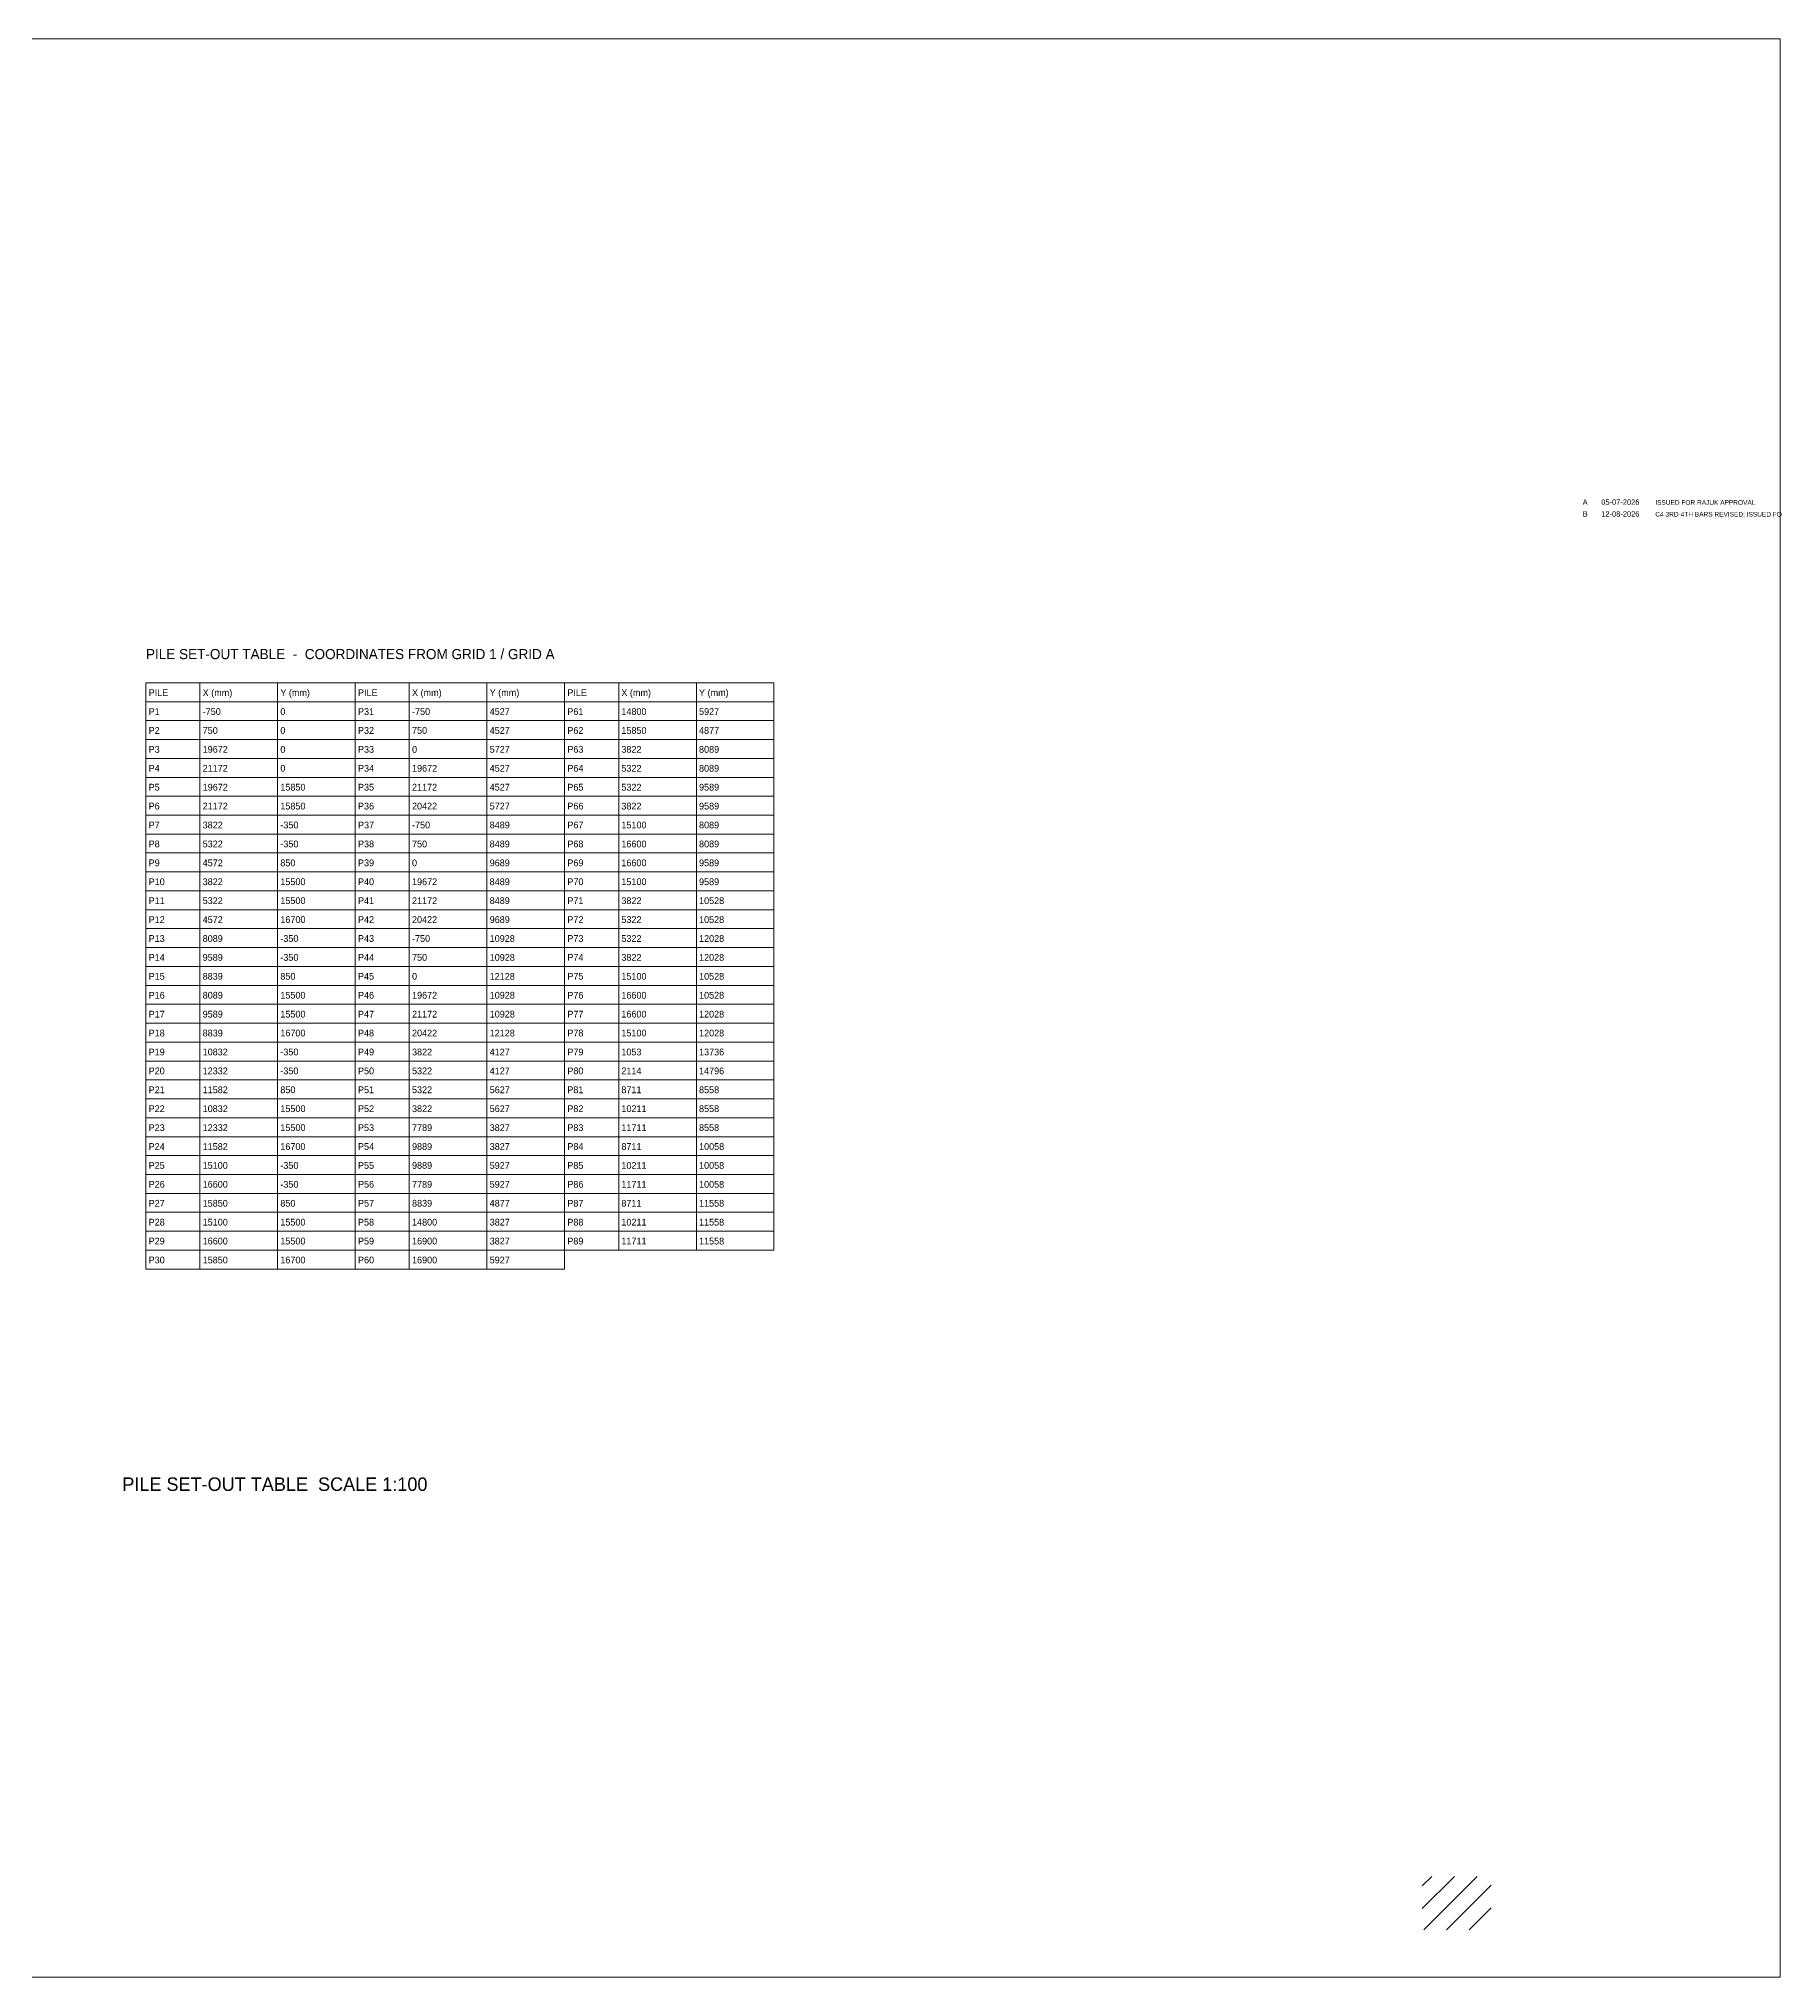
# Model space of a CAD drawing. Extents: x 1000 to 741800, y -207200 to 58400.
# Drawn here: x 407926 to 459500, y 1000 to 58400 of the extents above; entities that cross this region are included whole.
import ezdxf

# ---------------------------------------------------------------- set-up
doc = ezdxf.new("R2010")
doc.units = 0
doc.layers.get('0').update_dxf_attribs({"lineweight": 0, "plot": 0})
for name, color, linetype, lineweight, plot in [('Hatch', 9, 'Continuous', 0, False), ('Sheet', 7, 'Continuous', 0, False), ('Text-1', 7, 'Continuous', 0, False), ('TITLE', 7, 'Continuous', 0, False)]:
    doc.layers.add(name, color=color, linetype=linetype, lineweight=lineweight, plot=plot)

msp = doc.modelspace()

# ---------------------------------------------------------------- hatches: boundary and pattern name
at = {"layer": 'Hatch'}
h = msp.add_hatch(dxfattribs=at)
h.set_pattern_fill('ANSI31', color=256, scale=150)
h.paths.add_polyline_path([(448900, 2400), (450942, 2400), (450942, 3985), (448900, 3985)])

# ---------------------------------------------------------------- linework, layer by layer
for p, q in [((411100, 39330), (417300, 39330)), ((411100, 39330), (411100, 21970)), ((412700, 39330), (412700, 21970)), ((415000, 39330), (415000, 21970)), ((417300, 39330), (417300, 21970)), ((417300, 39330), (423500, 39330)), ((417300, 39330), (417300, 21970)), ((418900, 39330), (418900, 21970)), ((421200, 39330), (421200, 21970)), ((423500, 39330), (423500, 21970)), ((423500, 39330), (429700, 39330)), ((423500, 39330), (423500, 22530)), ((425100, 39330), (425100, 22530)), ((427400, 39330), (427400, 22530)), ((429700, 39330), (429700, 22530)), ((411100, 38770), (417300, 38770)), ((417300, 38770), (423500, 38770)), ((423500, 38770), (429700, 38770)), ((411100, 38210), (417300, 38210)), ((417300, 38210), (423500, 38210)), ((423500, 38210), (429700, 38210)), ((411100, 37650), (417300, 37650)), ((417300, 37650), (423500, 37650)), ((423500, 37650), (429700, 37650)), ((411100, 37090), (417300, 37090)), ((417300, 37090), (423500, 37090)), ((423500, 37090), (429700, 37090)), ((411100, 36530), (417300, 36530)), ((417300, 36530), (423500, 36530)), ((423500, 36530), (429700, 36530)), ((411100, 35970), (417300, 35970)), ((417300, 35970), (423500, 35970)), ((423500, 35970), (429700, 35970)), ((411100, 35410), (417300, 35410)), ((417300, 35410), (423500, 35410)), ((423500, 35410), (429700, 35410)), ((411100, 34850), (417300, 34850)), ((417300, 34850), (423500, 34850)), ((423500, 34850), (429700, 34850)), ((411100, 34290), (417300, 34290)), ((417300, 34290), (423500, 34290)), ((423500, 34290), (429700, 34290)), ((411100, 33730), (417300, 33730)), ((417300, 33730), (423500, 33730)), ((423500, 33730), (429700, 33730)), ((411100, 33170), (417300, 33170)), ((417300, 33170), (423500, 33170)), ((423500, 33170), (429700, 33170)), ((411100, 32610), (417300, 32610)), ((417300, 32610), (423500, 32610)), ((423500, 32610), (429700, 32610)), ((411100, 32050), (417300, 32050)), ((417300, 32050), (423500, 32050)), ((423500, 32050), (429700, 32050)), ((411100, 31490), (417300, 31490)), ((417300, 31490), (423500, 31490)), ((423500, 31490), (429700, 31490)), ((411100, 30930), (417300, 30930)), ((417300, 30930), (423500, 30930)), ((423500, 30930), (429700, 30930)), ((411100, 30370), (417300, 30370)), ((417300, 30370), (423500, 30370)), ((423500, 30370), (429700, 30370)), ((411100, 29810), (417300, 29810)), ((417300, 29810), (423500, 29810)), ((423500, 29810), (429700, 29810)), ((411100, 29250), (417300, 29250)), ((417300, 29250), (423500, 29250)), ((423500, 29250), (429700, 29250)), ((411100, 28690), (417300, 28690)), ((411100, 28130), (417300, 28130)), ((417300, 28690), (423500, 28690)), ((417300, 28130), (423500, 28130)), ((423500, 28690), (429700, 28690)), ((423500, 28130), (429700, 28130)), ((411100, 27570), (417300, 27570)), ((417300, 27570), (423500, 27570)), ((423500, 27570), (429700, 27570)), ((411100, 27010), (417300, 27010)), ((417300, 27010), (423500, 27010)), ((423500, 27010), (429700, 27010)), ((411100, 26450), (417300, 26450)), ((417300, 26450), (423500, 26450)), ((423500, 26450), (429700, 26450)), ((411100, 25890), (417300, 25890)), ((417300, 25890), (423500, 25890)), ((423500, 25890), (429700, 25890)), ((411100, 25330), (417300, 25330)), ((417300, 25330), (423500, 25330)), ((423500, 25330), (429700, 25330)), ((411100, 24770), (417300, 24770)), ((417300, 24770), (423500, 24770)), ((423500, 24770), (429700, 24770)), ((411100, 24210), (417300, 24210)), ((417300, 24210), (423500, 24210)), ((423500, 24210), (429700, 24210)), ((411100, 23650), (417300, 23650)), ((417300, 23650), (423500, 23650)), ((423500, 23650), (429700, 23650)), ((411100, 23090), (417300, 23090)), ((417300, 23090), (423500, 23090)), ((423500, 23090), (429700, 23090)), ((411100, 22530), (417300, 22530)), ((417300, 22530), (423500, 22530)), ((423500, 22530), (429700, 22530)), ((411100, 21970), (417300, 21970)), ((417300, 21970), (423500, 21970))]:
    msp.add_line(p, q)
at = {"layer": 'Sheet'}
msp.add_lwpolyline([(377400, 1000), (459500, 1000), (459500, 58400), (377400, 58400)], close=True, dxfattribs=at)

# ---------------------------------------------------------------- texts
for s, height, p in [('PILE SET-OUT TABLE  -  COORDINATES FROM GRID 1 / GRID A', 300, (411100, 40030)), ('PILE SET-OUT TABLE  SCALE 1:100', 400, (410400, 15400))]:
    msp.add_text(s, height=height, dxfattribs=at).set_placement(p)
at = {"layer": 'Text-1'}
for s, p in [('PILE', (411180, 38938)), ('X (mm)', (412780, 38938)), ('Y (mm)', (415080, 38938)), ('PILE', (417380, 38938)), ('X (mm)', (418980, 38938)), ('Y (mm)', (421280, 38938)), ('PILE', (423580, 38938)), ('X (mm)', (425180, 38938)), ('Y (mm)', (427480, 38938)), ('P1', (411180, 38378)), ('-750', (412780, 38378)), ('0', (415080, 38378)), ('P31', (417380, 38378)), ('-750', (418980, 38378)), ('4527', (421280, 38378)), ('P61', (423580, 38378)), ('14800', (425180, 38378)), ('5927', (427480, 38378)), ('P2', (411180, 37818)), ('750', (412780, 37818)), ('0', (415080, 37818)), ('P32', (417380, 37818)), ('750', (418980, 37818)), ('4527', (421280, 37818)), ('P62', (423580, 37818)), ('15850', (425180, 37818)), ('4877', (427480, 37818)), ('P3', (411180, 37258)), ('19672', (412780, 37258)), ('0', (415080, 37258)), ('P33', (417380, 37258)), ('0', (418980, 37258)), ('5727', (421280, 37258)), ('P63', (423580, 37258)), ('3822', (425180, 37258)), ('8089', (427480, 37258)), ('P4', (411180, 36698)), ('21172', (412780, 36698)), ('0', (415080, 36698)), ('P34', (417380, 36698)), ('19672', (418980, 36698)), ('4527', (421280, 36698)), ('P64', (423580, 36698)), ('5322', (425180, 36698)), ('8089', (427480, 36698)), ('P5', (411180, 36138)), ('19672', (412780, 36138)), ('15850', (415080, 36138)), ('P35', (417380, 36138)), ('21172', (418980, 36138)), ('4527', (421280, 36138)), ('P65', (423580, 36138)), ('5322', (425180, 36138)), ('9589', (427480, 36138)), ('P6', (411180, 35578)), ('21172', (412780, 35578)), ('15850', (415080, 35578)), ('P36', (417380, 35578)), ('20422', (418980, 35578)), ('5727', (421280, 35578)), ('P66', (423580, 35578)), ('3822', (425180, 35578)), ('9589', (427480, 35578)), ('P7', (411180, 35018)), ('3822', (412780, 35018)), ('-350', (415080, 35018)), ('P37', (417380, 35018)), ('-750', (418980, 35018)), ('8489', (421280, 35018)), ('P67', (423580, 35018)), ('15100', (425180, 35018)), ('8089', (427480, 35018)), ('P8', (411180, 34458)), ('5322', (412780, 34458)), ('-350', (415080, 34458)), ('P38', (417380, 34458)), ('750', (418980, 34458)), ('8489', (421280, 34458)), ('P68', (423580, 34458)), ('16600', (425180, 34458)), ('8089', (427480, 34458)), ('P9', (411180, 33898)), ('4572', (412780, 33898)), ('850', (415080, 33898)), ('P39', (417380, 33898)), ('0', (418980, 33898)), ('9689', (421280, 33898)), ('P69', (423580, 33898)), ('16600', (425180, 33898)), ('9589', (427480, 33898)), ('P10', (411180, 33338)), ('3822', (412780, 33338)), ('15500', (415080, 33338)), ('P40', (417380, 33338)), ('19672', (418980, 33338)), ('8489', (421280, 33338)), ('P70', (423580, 33338)), ('15100', (425180, 33338)), ('9589', (427480, 33338)), ('P11', (411180, 32778)), ('5322', (412780, 32778)), ('15500', (415080, 32778)), ('P41', (417380, 32778)), ('21172', (418980, 32778)), ('8489', (421280, 32778)), ('P71', (423580, 32778)), ('3822', (425180, 32778)), ('10528', (427480, 32778)), ('P12', (411180, 32218)), ('4572', (412780, 32218)), ('16700', (415080, 32218)), ('P42', (417380, 32218)), ('20422', (418980, 32218)), ('9689', (421280, 32218)), ('P72', (423580, 32218)), ('5322', (425180, 32218)), ('10528', (427480, 32218)), ('P13', (411180, 31658)), ('8089', (412780, 31658)), ('-350', (415080, 31658)), ('P43', (417380, 31658)), ('-750', (418980, 31658)), ('10928', (421280, 31658)), ('P73', (423580, 31658)), ('5322', (425180, 31658)), ('12028', (427480, 31658)), ('P14', (411180, 31098)), ('9589', (412780, 31098)), ('-350', (415080, 31098)), ('P44', (417380, 31098)), ('750', (418980, 31098)), ('10928', (421280, 31098)), ('P74', (423580, 31098)), ('3822', (425180, 31098)), ('12028', (427480, 31098)), ('P15', (411180, 30538)), ('8839', (412780, 30538)), ('850', (415080, 30538)), ('P45', (417380, 30538)), ('0', (418980, 30538)), ('12128', (421280, 30538)), ('P75', (423580, 30538)), ('15100', (425180, 30538)), ('10528', (427480, 30538)), ('P16', (411180, 29978)), ('8089', (412780, 29978)), ('15500', (415080, 29978)), ('P46', (417380, 29978)), ('19672', (418980, 29978)), ('10928', (421280, 29978)), ('P76', (423580, 29978)), ('16600', (425180, 29978)), ('10528', (427480, 29978)), ('P17', (411180, 29418)), ('9589', (412780, 29418)), ('15500', (415080, 29418)), ('P47', (417380, 29418)), ('21172', (418980, 29418)), ('10928', (421280, 29418)), ('P77', (423580, 29418)), ('16600', (425180, 29418)), ('12028', (427480, 29418)), ('P18', (411180, 28858)), ('8839', (412780, 28858)), ('16700', (415080, 28858)), ('P48', (417380, 28858)), ('20422', (418980, 28858)), ('12128', (421280, 28858)), ('P78', (423580, 28858)), ('15100', (425180, 28858)), ('12028', (427480, 28858)), ('P19', (411180, 28298)), ('10832', (412780, 28298)), ('-350', (415080, 28298)), ('P49', (417380, 28298)), ('3822', (418980, 28298)), ('4127', (421280, 28298)), ('P79', (423580, 28298)), ('1053', (425180, 28298)), ('13736', (427480, 28298)), ('P20', (411180, 27738)), ('12332', (412780, 27738)), ('-350', (415080, 27738)), ('P50', (417380, 27738)), ('5322', (418980, 27738)), ('4127', (421280, 27738)), ('P80', (423580, 27738)), ('2114', (425180, 27738)), ('14796', (427480, 27738)), ('P21', (411180, 27178)), ('11582', (412780, 27178)), ('850', (415080, 27178)), ('P51', (417380, 27178)), ('5322', (418980, 27178)), ('5627', (421280, 27178)), ('P81', (423580, 27178)), ('8711', (425180, 27178)), ('8558', (427480, 27178)), ('P22', (411180, 26618)), ('10832', (412780, 26618)), ('15500', (415080, 26618)), ('P52', (417380, 26618)), ('3822', (418980, 26618)), ('5627', (421280, 26618)), ('P82', (423580, 26618)), ('10211', (425180, 26618)), ('8558', (427480, 26618)), ('P23', (411180, 26058)), ('12332', (412780, 26058)), ('15500', (415080, 26058)), ('P53', (417380, 26058)), ('7789', (418980, 26058)), ('3827', (421280, 26058)), ('P83', (423580, 26058)), ('11711', (425180, 26058)), ('8558', (427480, 26058)), ('P24', (411180, 25498)), ('11582', (412780, 25498)), ('16700', (415080, 25498)), ('P54', (417380, 25498)), ('9889', (418980, 25498)), ('3827', (421280, 25498)), ('P84', (423580, 25498)), ('8711', (425180, 25498)), ('10058', (427480, 25498)), ('P25', (411180, 24938)), ('15100', (412780, 24938)), ('-350', (415080, 24938)), ('P55', (417380, 24938)), ('9889', (418980, 24938)), ('5927', (421280, 24938)), ('P85', (423580, 24938)), ('10211', (425180, 24938)), ('10058', (427480, 24938)), ('P26', (411180, 24378)), ('16600', (412780, 24378)), ('-350', (415080, 24378)), ('P56', (417380, 24378)), ('7789', (418980, 24378)), ('5927', (421280, 24378)), ('P86', (423580, 24378)), ('11711', (425180, 24378)), ('10058', (427480, 24378)), ('P27', (411180, 23818)), ('15850', (412780, 23818)), ('850', (415080, 23818)), ('P57', (417380, 23818)), ('8839', (418980, 23818)), ('4877', (421280, 23818)), ('P87', (423580, 23818)), ('8711', (425180, 23818)), ('11558', (427480, 23818)), ('P28', (411180, 23258)), ('15100', (412780, 23258)), ('15500', (415080, 23258)), ('P58', (417380, 23258)), ('14800', (418980, 23258)), ('3827', (421280, 23258)), ('P88', (423580, 23258)), ('10211', (425180, 23258)), ('11558', (427480, 23258)), ('P29', (411180, 22698)), ('16600', (412780, 22698)), ('15500', (415080, 22698)), ('P59', (417380, 22698)), ('16900', (418980, 22698)), ('3827', (421280, 22698)), ('P89', (423580, 22698)), ('11711', (425180, 22698)), ('11558', (427480, 22698)), ('P30', (411180, 22138)), ('15850', (412780, 22138)), ('16700', (415080, 22138)), ('P60', (417380, 22138)), ('16900', (418980, 22138)), ('5927', (421280, 22138))]:
    msp.add_text(s, height=200, dxfattribs=at).set_placement(p)
at = {"layer": 'TITLE'}
for s, height, p in [('A', 160, (453650, 44600)), ('B', 160, (453650, 44250)), ('05-07-2026', 160, (454200, 44600)), ('12-08-2026', 160, (454200, 44250)), ('C4 3RD-4TH BARS REVISED; ISSUED FO', 140, (455800, 44250)), ('ISSUED FOR RAJUK APPROVAL', 140, (455800, 44600))]:
    msp.add_text(s, height=height, dxfattribs=at).set_placement(p)

doc.saveas('drawing.dxf')
